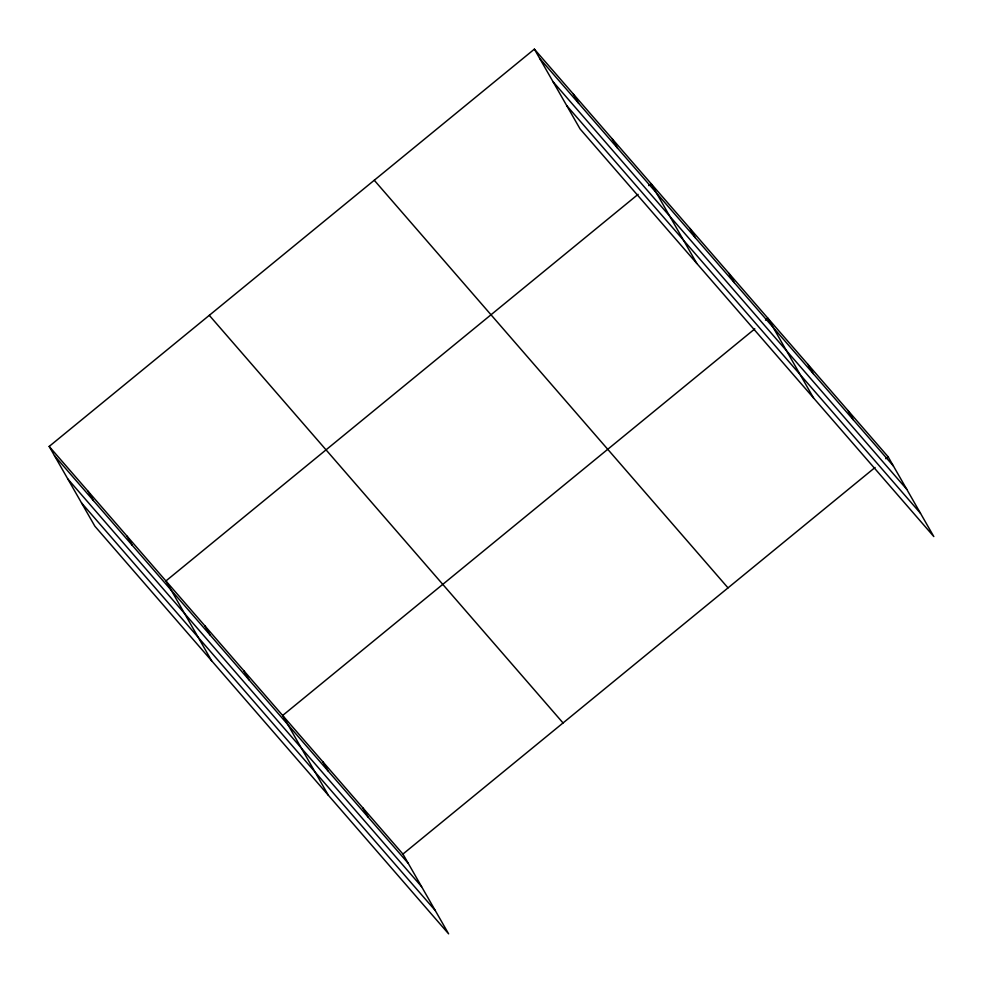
<?xml version="1.0" encoding="UTF-8"?>
<svg xmlns="http://www.w3.org/2000/svg" width="983" height="983" viewBox="0 0 983 983"><rect width="100%" height="100%" fill="white"/><g stroke="black" fill="none" stroke-linecap="round" stroke-linejoin="round"><path stroke-width="1.47" d="M49.175 446.429L402.932 854.067L448.617 933.85L94.872 526.212L49.175 446.429L534.383 49.15L888.128 456.788L933.825 536.571L580.068 128.933L534.383 49.15M638.078 194.351L165.918 580.953L211.603 660.736M648.743 185.615L651.115 183.674L696.812 263.456M754.809 328.875L282.649 715.477L328.347 795.259M765.487 320.126L767.858 318.185L813.543 397.968M402.932 854.067L875.079 467.466M885.757 458.729L888.128 456.788M539.679 58.415L893.436 466.04M553.011 81.687L906.768 489.313M566.749 105.66L920.493 513.298M374.265 180.258L728.01 587.883M209.293 315.334L563.05 722.96M54.483 455.694L408.228 863.332M67.815 478.967L421.56 886.605M81.54 502.94L435.297 910.577M848.034 410.587L853.342 419.852M807.952 364.386L813.248 373.651M728.944 273.348L734.252 282.613M690.029 228.511L695.337 237.775M612.2 138.824L617.508 148.089M573.298 93.987L578.594 103.252M362.838 807.866L368.134 817.131M322.743 761.665L328.052 770.93M243.735 670.627L249.043 679.892M204.833 625.79L210.129 635.055M127.004 536.116L132.312 545.368M88.089 491.279L93.397 500.531"/></g></svg>
